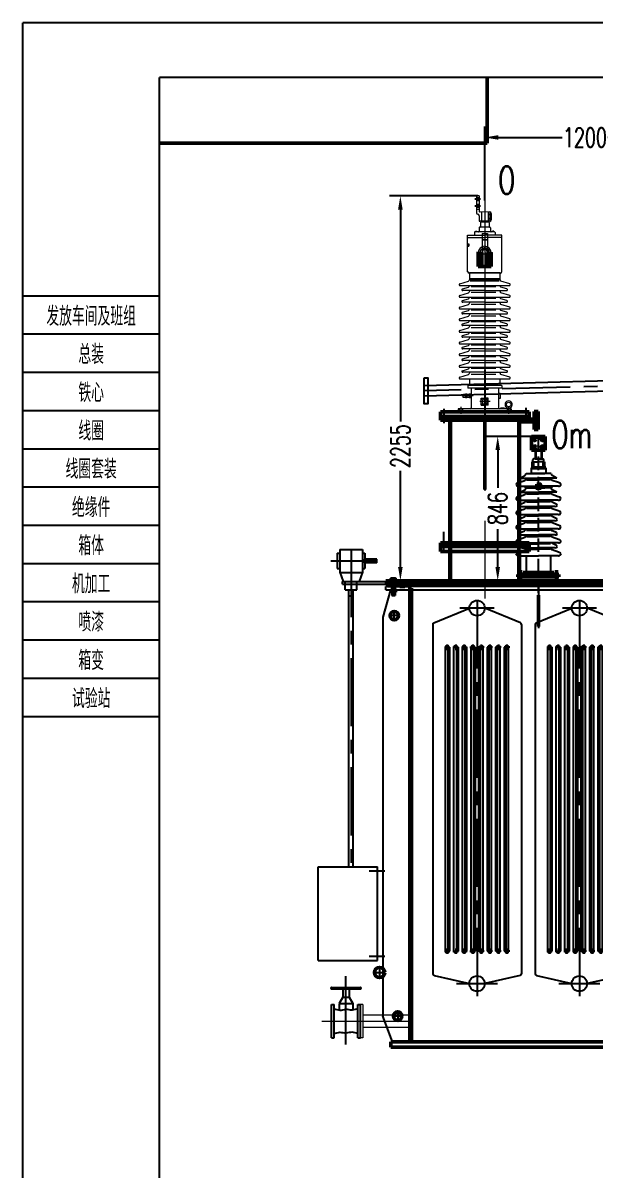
# Model space of a CAD drawing. Header units: millimetres. Extents: x -800 to 18208, y -320 to 13120.
# Drawn here: x -800 to 2553, y 6400 to 13120 of the extents above; entities that cross this region are included whole.
import ezdxf
from ezdxf.enums import TextEntityAlignment as Align

# ---------------------------------------------------------------- set-up
doc = ezdxf.new("R2010")
doc.units = ezdxf.units.MM
doc.header["$LTSCALE"] = 320
for name, pattern in [('ACAD_ISO02W100', [15, 12, -3]), ('CENTER', [2, 1.25, -0.25, 0.25, -0.25]), ('DASHED', [0.75, 0.5, -0.25]), ('DASHED2', [0.375, 0.25, -0.125])]:
    doc.linetypes.add(name, pattern=pattern)
for name, color, linetype, lineweight in [('0粗实线层', 7, 'Continuous', 50), ('1虚线层', 5, 'DASHED', 25), ('2中心线层', 1, 'CENTER', 25), ('4细实线层', 2, 'Continuous', 25), ('5文字层', 6, 'Continuous', 25), ('6标注层', 3, 'Continuous', 25), ('tablist', 3, 'Continuous', 25)]:
    doc.layers.add(name, color=color, linetype=linetype, lineweight=lineweight)
for name, color, linetype in [('1', 5, 'DASHED2'), ('1轮廓实线层', 7, 'Continuous'), ('2', 2, 'CENTER'), ('2细线层', 4, 'Continuous'), ('3中心线层', 1, 'CENTER'), ('5剖面线层', 2, 'Continuous'), ('INTE_TEXT', 6, 'Continuous'), ('图框层', 7, 'Continuous')]:
    doc.layers.add(name, color=color, linetype=linetype)
doc.styles.add('PC_TEXTSTYLE', font='txt.shx', dxfattribs={"width": 0.67, "bigfont": 'hztxt.shx'})
doc.styles.add('TH_GBDIM', font='txt.shx', dxfattribs={"width": 0.67, "bigfont": 'hztxt.shx'})
doc.dimstyles.new('TH_GBDIM', dxfattribs={"dimscale": 32, "dimtxt": 3.5, "dimasz": 2.5, "dimexe": 2, "dimexo": 0, "dimgap": 1.5, "dimtad": 0, "dimtoh": 1, "dimdec": 1, "dimdsep": 46, "dimtxsty": 'TH_GBDIM', "dimcen": 2.5, "dimclrd": 3, "dimclre": 3, "dimclrt": 6, "dimadec": 0, "dimazin": 2, "dimtfac": 0.714286, "dimtdec": 1, "dimtmove": 0, "dimatfit": 3, "dimfxl": 0, "dimtzin": 0, "dimlwd": -1, "dimlwe": -1, "dimarcsym": 0})
pattern_1 = [(135, (350.183, 11.9232), (2.245064, 2.245064), [])]
pattern_2 = [(225, (350.183, -65.9625), (2.245064, -2.245064), [])]

# ---------------------------------------------------------------- blocks, each defined once
blk = doc.blocks.new('A$C727134A5')
at = {"layer": '0粗实线层'}
blk.add_circle((22, -150), 25, dxfattribs=at)
at = {"layer": '2中心线层'}
for p, q in [((22, -181), (22, -119)), ((53, -150), (-9, -150))]:
    blk.add_line(p, q, dxfattribs=at)
blk = doc.blocks.new('A$C23A14FE6')
at = {"layer": '0粗实线层'}
blk.add_circle((30, 150), 25, dxfattribs=at)
at = {"layer": '2中心线层'}
for p, q in [((61, 150), (-1, 150)), ((30, 181), (30, 119))]:
    blk.add_line(p, q, dxfattribs=at)
blk = doc.blocks.new('A$C486A5D26')
at = {"layer": '5剖面线层'}
h = blk.add_hatch(dxfattribs=at)
h.set_pattern_fill('ANSI31', color=256, style=0)
h.set_pattern_definition(pattern_1)
h.paths.add_polyline_path([(-18.5, 2.2), (-17.7, 3), (-10.5, 3), (-10.5, 0), (-18.5, 0)])
h = blk.add_hatch(dxfattribs=at)
h.set_pattern_fill('ANSI31', color=256, style=0)
h.set_pattern_definition(pattern_1)
h.paths.add_polyline_path([(10.5, 3), (17.8, 3), (18.5, 2.2), (18.5, 0), (10.5, 0)])
h = blk.add_hatch(dxfattribs=at)
h.set_pattern_fill('ANSI31', color=256, style=0)
h.set_pattern_definition(pattern_2)
h.paths.add_polyline_path([(-18.5, -56.3), (-17.7, -57), (-10.5, -57), (-10.5, -54), (-18.5, -54)])
h = blk.add_hatch(dxfattribs=at)
h.set_pattern_fill('ANSI31', color=256, style=0)
h.set_pattern_definition(pattern_2)
h.paths.add_polyline_path([(10.5, -57), (17.8, -57), (18.5, -56.3), (18.5, -54), (10.5, -54)])
for p, q in [((-18.5, 2.2), (-17.7, 3)), ((-18.5, 0), (-18.5, 2.2)), ((-17.7, 3), (-10.5, 3)), ((-10.5, 3), (-10.5, 0)), ((10.5, 0), (10.5, 3)), ((10.5, 3), (17.8, 3)), ((17.8, 3), (18.5, 2.2)), ((18.5, 2.2), (18.5, 0)), ((-10.5, 0), (-18.5, 0)), ((-18.5, -54), (-18.5, -56.3)), ((-10.5, -54), (-18.5, -54)), ((-18.5, -56.3), (-17.7, -57)), ((-17.7, -57), (-10.5, -57)), ((-16.5, -57.8), (-16.5, -66.3)), ((12.4, -57), (-12.4, -57)), ((-10.5, -57), (-10.5, -54)), ((-8.2, -57.8), (-8.2, -66.3)), ((8.2, -57.8), (8.2, -66.3)), ((18.5, 0), (10.5, 0)), ((10.5, -54), (10.5, -57)), ((18.5, -54), (10.5, -54)), ((10.5, -57), (17.8, -57)), ((16.5, -66.3), (16.5, -57.8)), ((17.8, -57), (18.5, -56.3)), ((18.5, -56.3), (18.5, -54))]:
    blk.add_line(p, q)
at = {"color": 5}
for p, q in [((-12, -66), (-12, 0)), ((12, 0), (12, -66))]:
    blk.add_line(p, q, dxfattribs=at)
at = {"color": 1}
blk.add_line((0, 0), (0, -0.1), dxfattribs=at)
for centre, radius, start, end in [((-12.4, -68.7), 11.7, 69.3597, 110.6403), ((-12.4, -55.3), 11.7, 249.3597, 290.6403), ((0, -21.4), 45.6, 259.59546, 280.40454), ((12.4, -68.7), 11.7, 69.3597, 110.6403), ((12.4, -55.3), 11.7, 249.3597, 290.6403)]:
    blk.add_arc(centre, radius, start, end)
at = {"layer": '1轮廓实线层'}
for p, q in [((-17.7, 3), (-18.5, 2.2)), ((-18.5, 2.2), (-18.5, 0)), ((0, 3), (-17.7, 3)), ((-16.8, 3), (-16.8, 13.6)), ((16.8, 3), (-16.8, 3)), ((-12.6, 15.5), (0, 15.5)), ((-10.5, 3), (-10.5, 0)), ((-10, 0), (-10, -87)), ((-8.4, 3), (-8.4, 13.6)), ((0, 15.5), (12.6, 15.5)), ((0, 3), (17.8, 3)), ((8.4, 3), (8.4, 13.6)), ((10, 0), (10, -87)), ((10.5, 3), (10.5, 0)), ((16.8, 3), (16.8, 13.6)), ((17.8, 3), (18.5, 2.2)), ((18.5, 2.2), (18.5, 0)), ((-18.5, -54), (0, -54)), ((-18.5, -56.3), (-18.5, -54)), ((-17.7, -57), (-18.5, -56.3)), ((0, -57), (-17.7, -57)), ((-10.5, -57), (-10.5, -54)), ((10, -41), (-10, -41)), ((18.5, 0), (0, 0)), ((18.5, -54), (0, -54)), ((0, -57), (17.8, -57)), ((10.5, -57), (10.5, -54)), ((17.8, -57), (18.5, -56.3)), ((18.5, -56.3), (18.5, -54)), ((10, -87), (-10, -87))]:
    blk.add_line(p, q, dxfattribs=at)
for centre, radius, start, end in [((-12.6, 9.8), 5.62, 41.79628, 138.20372), ((0, -4.2), 19.7, 64.78321, 115.21679), ((12.6, 9.8), 5.62, 41.79628, 138.20372)]:
    blk.add_arc(centre, radius, start, end, dxfattribs=at)
at = {"layer": '2细线层'}
for p, q in [((-8, -41), (-8, -87)), ((8, -41), (8, -87))]:
    blk.add_line(p, q, dxfattribs=at)
at = {"layer": '3中心线层'}
for p, q in [((0, 19.6), (0, -87)), ((0, -59.1), (0, -52.2)), ((0, -55.9), (0, -65.1)), ((0, -57), (0, -67))]:
    blk.add_line(p, q, dxfattribs=at)
blk = doc.blocks.new('A$C48235003')
at = {"lineweight": 0}
for p, q in [((227.4, 2358), (211.3, 2358)), ((211.3, 2358), (211.3, 2257.8)), ((227.4, 2358), (227.4, 2268.2)), ((227.4, 2278), (211.3, 2278)), ((226.9, 2241.8), (226.9, 2213.7)), ((289.5, 2263.4), (232.4, 2263.2)), ((240.6, 2263.4), (240.6, 2208.7)), ((279.4, 2263.4), (279.4, 2208.7)), ((298.4, 2254.5), (298.4, 2217.5)), ((206.7, 2150.7), (214.3, 2150.7)), ((206.7, 2146.6), (206.7, 2150.7)), ((214.3, 2150.7), (214.3, 2146.6)), ((226.9, 2170.4), (226.9, 2150)), ((289.7, 2173.8), (230.3, 2173.8)), ((289.3, 2208.7), (231.9, 2208.7)), ((234.4, 2201.2), (234.4, 2177.2)), ((274.8, 2204.6), (237.8, 2204.6)), ((246.5, 2208.7), (246.5, 2204.6)), ((273.8, 2208.7), (273.8, 2204.6)), ((283, 2204.6), (274.8, 2204.6)), ((286.4, 2201.2), (286.4, 2177.2)), ((290.5, 2173.8), (289.7, 2173.8)), ((293.9, 2170.4), (293.9, 2150)), ((313.3, 2150.7), (305.7, 2150.7)), ((305.7, 2150.7), (305.7, 2146.6)), ((313.3, 2146.6), (313.3, 2150.7)), ((160, 1913.8), (160, 2128)), ((160, 2128), (261.1, 2128)), ((160, 2114.5), (261.1, 2114.5)), ((199.5, 2143.2), (199.5, 2128.6)), ((317.1, 2146.6), (202.9, 2146.6)), ((360, 2128), (261.1, 2128)), ((360, 2114.5), (261.1, 2114.5)), ((320.5, 2143.2), (320.5, 2128.6)), ((360, 1913.8), (360, 2128)), ((160.7, 2069.7), (169.6, 2069.7)), ((162.2, 2076.5), (167.6, 2076.5)), ((162.2, 2062.9), (167.6, 2062.9)), ((168.9, 1906), (260, 1906)), ((170.5, 1906), (170.5, 1866.5)), ((260, 1906), (170.5, 1906)), ((351.1, 1906), (260, 1906)), ((260, 1906), (346.6, 1906)), ((349.5, 1906), (349.5, 1866.4)), ((113.5, 1842.1), (164.9, 1858.8)), ((115, 1832.7), (405, 1832.7)), ((129.6, 1812.3), (164.9, 1823.8)), ((170.5, 1871.3), (170.5, 1866.5)), ((324.9, 1824.4), (181.5, 1824.4)), ((349.5, 1871.3), (349.5, 1866.5)), ((349.5, 1871.3), (349.5, 1866.5)), ((406.5, 1842.1), (355.1, 1858.8)), ((390.4, 1812.3), (355.1, 1823.8)), ((113.5, 1773.7), (164.9, 1790.5)), ((115, 1764.3), (405, 1764.3)), ((129.6, 1744), (164.9, 1755.5)), ((260, 1802.9), (131, 1802.9)), ((170.5, 1802.9), (170.5, 1798.1)), ((325.8, 1790.8), (181.5, 1790.8)), ((324.9, 1756), (181.5, 1756)), ((260, 1802.9), (389, 1802.9)), ((349.5, 1802.9), (349.5, 1798.1)), ((406.5, 1773.7), (355.1, 1790.5)), ((390.4, 1744), (355.1, 1755.5)), ((113.5, 1705.4), (164.9, 1722.1)), ((115, 1696), (405, 1696)), ((129.6, 1675.6), (164.9, 1687.1)), ((260, 1734.6), (131, 1734.6)), ((170.5, 1734.6), (170.5, 1729.7)), ((325.8, 1722.4), (181.5, 1722.4)), ((324.9, 1687.7), (181.5, 1687.7)), ((260, 1734.6), (389, 1734.6)), ((349.5, 1734.6), (349.5, 1729.7)), ((406.5, 1705.4), (355.1, 1722.1)), ((390.4, 1675.6), (355.1, 1687.1)), ((113.5, 1637), (164.9, 1653.7)), ((115, 1627.6), (405, 1627.6)), ((129.6, 1607.3), (164.9, 1618.8)), ((260, 1666.2), (131, 1666.2)), ((170.5, 1666.2), (170.5, 1661.4)), ((325.8, 1654), (181.5, 1654)), ((324.9, 1619.3), (181.5, 1619.3)), ((260, 1666.2), (389, 1666.2)), ((349.5, 1666.2), (349.5, 1661.4)), ((406.5, 1637), (355.1, 1653.7)), ((390.4, 1607.3), (355.1, 1618.8)), ((113.5, 1568.7), (164.9, 1585.4)), ((115, 1559.3), (405, 1559.3)), ((129.6, 1538.9), (164.9, 1550.4)), ((260, 1597.9), (131, 1597.9)), ((170.5, 1597.9), (170.5, 1593)), ((325.8, 1585.7), (181.5, 1585.7)), ((324.9, 1551), (181.5, 1551)), ((260, 1597.9), (389, 1597.9)), ((349.5, 1597.9), (349.5, 1593)), ((406.5, 1568.7), (355.1, 1585.4)), ((390.4, 1538.9), (355.1, 1550.4)), ((113.5, 1500.3), (164.9, 1517)), ((115, 1490.9), (405, 1490.9)), ((129.6, 1470.6), (164.9, 1482)), ((260, 1529.5), (131, 1529.5)), ((170.5, 1529.5), (170.5, 1524.7)), ((325.8, 1517.3), (181.5, 1517.3)), ((324.9, 1482.6), (181.5, 1482.6)), ((260, 1529.5), (389, 1529.5)), ((349.5, 1529.5), (349.5, 1524.7)), ((406.5, 1500.3), (355.1, 1517)), ((390.4, 1470.6), (355.1, 1482)), ((113.5, 1432), (164.9, 1448.7)), ((115, 1422.5), (405, 1422.5)), ((129.6, 1402.2), (164.9, 1413.7)), ((260, 1461.1), (131, 1461.1)), ((170.5, 1461.1), (170.5, 1456.3)), ((325.8, 1449), (181.5, 1449)), ((324.9, 1414.2), (181.5, 1414.2)), ((260, 1461.1), (389, 1461.1)), ((349.5, 1461.1), (349.5, 1456.3)), ((406.5, 1432), (355.1, 1448.7)), ((390.4, 1402.2), (355.1, 1413.7)), ((113.5, 1363.6), (164.9, 1380.3)), ((115, 1354.2), (405, 1354.2)), ((129.6, 1333.8), (164.9, 1345.3)), ((260, 1392.8), (131, 1392.8)), ((170.5, 1392.8), (170.5, 1388)), ((325.8, 1380.6), (181.5, 1380.6)), ((324.9, 1345.9), (181.5, 1345.9)), ((260, 1392.8), (389, 1392.8)), ((349.5, 1392.8), (349.5, 1388)), ((406.5, 1363.6), (355.1, 1380.3)), ((390.4, 1333.8), (355.1, 1345.3)), ((113.5, 1295.2), (164.9, 1311.9)), ((115, 1285.8), (405, 1285.8)), ((260, 1324.4), (131, 1324.4)), ((170.5, 1324.4), (170.5, 1319.6)), ((170.5, 1285.8), (170.5, 1246)), ((325.8, 1312.3), (181.5, 1312.3)), ((260, 1324.4), (389, 1324.4)), ((349.5, 1324.4), (349.5, 1319.6)), ((349.5, 1285.8), (349.5, 1246)), ((406.5, 1295.2), (355.1, 1311.9)), ((160.5, 1246), (160.5, 1231)), ((359.5, 1246), (160.5, 1246)), ((359.5, 1231), (160.5, 1231)), ((180.1, 1231), (180.1, 1116)), ((340, 1231), (340, 1116)), ((359.5, 1246), (359.5, 1231)), ((131.2, 1190.2), (131.2, 1181.2)), ((147, 1193.7), (134.7, 1193.7)), ((147, 1177.6), (134.7, 1177.6)), ((155.4, 1196.2), (147, 1196.2)), ((147, 1196.2), (147, 1174.8)), ((155.4, 1189.3), (147, 1189.3)), ((155.4, 1181.7), (147, 1181.7)), ((155.4, 1174.8), (147, 1174.8)), ((155.4, 1196.2), (155.4, 1174.8)), ((169.8, 1193.4), (155.4, 1193.4)), ((169.8, 1176.8), (155.4, 1176.8)), ((176.9, 1181.8), (169.7, 1182)), ((177, 1196.2), (169.8, 1196.2)), ((169.8, 1196.2), (169.8, 1174.8)), ((177, 1189), (169.8, 1189)), ((177, 1174.8), (169.8, 1174.8)), ((180.1, 1197), (177, 1197)), ((177, 1197), (177, 1173.9)), ((180.1, 1173.9), (177, 1173.9)), ((239.1, 1131.2), (239.1, 1173.4)), ((239.1, 1173.4), (260.2, 1173.4)), ((280.9, 1173.4), (259.8, 1173.4)), ((280.9, 1131.2), (280.9, 1173.4)), ((340, 1201), (340, 1171)), ((349.7, 1201), (340, 1201)), ((340, 1171), (340, 1171)), ((349.7, 1171), (340, 1171)), ((341.4, 1201), (341.4, 1171)), ((349.7, 1201), (349.7, 1171)), ((105, 1109.4), (105, 1094.6)), ((260, 1111), (106.6, 1111)), ((260, 1093), (106.6, 1093)), ((132.9, 1111), (126.8, 1111)), ((132.7, 1093), (126.8, 1093)), ((190, 1093), (190, 1091.4)), ((260, 1091.4), (190, 1091.4)), ((239.1, 1131.2), (260.2, 1131.2)), ((280.9, 1131.2), (259.8, 1131.2)), ((413.4, 1111), (260, 1111)), ((413.4, 1093), (260, 1093)), ((330, 1091.4), (260, 1091.4)), ((330, 1093), (330, 1091.4)), ((375.7, 1113.2), (351.6, 1113.2)), ((351.6, 1113.2), (351.6, 1111)), ((375.7, 1111), (375.7, 1113.2)), ((387.3, 1093), (393.2, 1093)), ((415, 1109.4), (415, 1094.6))]:
    blk.add_line(p, q, dxfattribs=at)
at = {"lineweight": 0, "ltscale": 0.3}
blk.add_line((167.6, 2076.5), (167.6, 2062.9), dxfattribs=at)
for p, q in [((222.5, 2025.6), (222.5, 1943.7)), ((243.6, 2025.6), (243.6, 1943.7)), ((276.5, 2025.6), (276.5, 1943.7)), ((297.6, 2025.6), (297.6, 1943.7)), ((222.5, 1943.7), (297.6, 1943.7)), ((174.1, 1866.5), (343.8, 1866.5)), ((0, 1093), (520, 1093)), ((0, 1065), (0, 1093)), ((520, 1065), (520, 1093)), ((550, 1095), (564, 1095)), ((550, 1095), (550, 990)), ((564, 1095), (564, 990)), ((574, 1095), (564, 1095)), ((574, 1095), (574, 990)), ((0, 1043), (0, 1065)), ((56, 1065), (0, 1065)), ((0, 1065), (413.8, 1065)), ((56, 1043), (0, 1043)), ((56, 1065), (56, 303)), ((520, 1043), (56, 1043)), ((260, 1065), (520, 1065)), ((260, 1065), (520, 1065)), ((550, 1035), (460, 1035)), ((464, 1065), (464, 325)), ((464, 1065), (464, 303)), ((520, 1065), (520, 1043)), ((550, 1050), (520, 1050)), ((550, 990), (564, 990)), ((574, 990), (564, 990)), ((0, 275), (0, 325)), ((0, 325), (56, 325)), ((0, 325), (520, 325)), ((520, 303), (0, 303)), ((520, 303), (0, 303)), ((56, 303), (56, 103)), ((464, 275), (464, 103)), ((520, 325), (520, 275))]:
    blk.add_line(p, q)
at = {"color": 1, "linetype": 'CENTER'}
blk.add_line((260, 637), (260, 1093), dxfattribs=at)
at = {"lineweight": 0, "ltscale": 2}
for p, q in [((388.4, 1114), (388.4, 1111)), ((411.6, 1114), (388.4, 1114)), ((411.5, 1114), (411.5, 1111))]:
    blk.add_line(p, q, dxfattribs=at)
at = {"color": 5}
for p, q in [((60, 1060), (60, 308)), ((460, 1060), (460, 308)), ((60, 298), (60, 103)), ((460, 298), (460, 103))]:
    blk.add_line(p, q, dxfattribs=at)
at = {"ltscale": 10}
blk.add_line((0, 275), (520, 275), dxfattribs=at)
at = {"lineweight": 0}
for centre, radius in [((289.5, 2248.7), 4.1), ((289.5, 2224.2), 4.1), ((289.5, 2248.7), 3.42), ((289.5, 2224.2), 3.42), ((232.8, 2025.6), 3.34), ((260, 2052.9), 3.39), ((287.2, 2025.6), 3.34), ((232.8, 1994.8), 3.34), ((232.8, 1958.2), 3.34), ((287.2, 1994.8), 3.34), ((287.2, 1958.2), 3.34), ((245.1, 1167.4), 1.81), ((274.9, 1167.4), 1.81), ((400.1, 1135.5), 13), ((245.1, 1137.3), 1.81), ((274.9, 1137.3), 1.81)]:
    blk.add_circle(centre, radius, dxfattribs=at)
for centre, radius, start, end in [((219.4, 2257.8), 8.04, 180, 270), ((232.4, 2268.2), 5, 180, 270.18706), ((289.5, 2254.5), 8.89, 0, 90), ((231.9, 2213.7), 5, 180, 270), ((230.3, 2170.4), 3.42, 90, 180), ((231, 2177.2), 3.42, 270, 0), ((237.8, 2201.2), 3.42, 90, 180), ((283, 2201.2), 3.42, 0, 90), ((289.8, 2177.2), 3.42, 180.02977, 267.80318), ((289.5, 2217.5), 8.89, 270, 0), ((290.5, 2170.4), 3.42, 0, 90), ((202.9, 2143.2), 3.42, 90, 180), ((223.5, 2150), 3.42, 270, 0), ((297.3, 2150), 3.42, 180, 270), ((317.1, 2143.2), 3.42, 0, 90), ((260.1, 2025.6), 37.6, 0, 180), ((260.1, 2025.6), 16.5, 0, 180), ((168, 1914), 8.04, 180, 270), ((352, 1914), 8.04, 270, 0), ((115, 1837.5), 4.83, 108, 280), ((162.4, 1866.5), 8.04, 288, 0), ((162.4, 1831.5), 8.04, 288, 0), ((357.6, 1866.5), 8.04, 180, 252), ((357.6, 1831.5), 8.04, 180, 252), ((405, 1837.5), 4.83, 260, 72), ((115, 1769.2), 4.83, 108, 280), ((131, 1807.8), 4.83, 108, 280), ((162.4, 1798.1), 8.04, 288, 0), ((162.4, 1763.1), 8.04, 288, 0), ((357.6, 1798.1), 8.04, 180, 252), ((357.6, 1763.1), 8.04, 180, 252), ((389, 1807.8), 4.83, 260, 72), ((405, 1769.2), 4.83, 260, 72), ((115, 1700.8), 4.83, 108, 280), ((131, 1739.4), 4.83, 108, 280), ((162.4, 1729.7), 8.04, 288, 0), ((162.4, 1694.8), 8.04, 288, 0), ((357.6, 1729.7), 8.04, 180, 252), ((357.6, 1694.8), 8.04, 180, 252), ((389, 1739.4), 4.83, 260, 72), ((405, 1700.8), 4.83, 260, 72), ((115, 1632.4), 4.83, 108, 280), ((131, 1671), 4.83, 108, 280), ((162.4, 1661.4), 8.04, 288, 0), ((162.4, 1626.4), 8.04, 288, 0), ((357.6, 1661.4), 8.04, 180, 252), ((357.6, 1626.4), 8.04, 180, 252), ((389, 1671), 4.83, 260, 72), ((405, 1632.4), 4.83, 260, 72), ((115, 1564.1), 4.83, 108, 280), ((131, 1602.7), 4.83, 108, 280), ((162.4, 1593), 8.04, 288, 0), ((162.4, 1558), 8.04, 288, 0), ((357.6, 1593), 8.04, 180, 252), ((357.6, 1558), 8.04, 180, 252), ((389, 1602.7), 4.83, 260, 72), ((405, 1564.1), 4.83, 260, 72), ((115, 1495.7), 4.83, 108, 280), ((131, 1534.3), 4.83, 108, 280), ((162.4, 1524.7), 8.04, 288, 0), ((162.4, 1489.7), 8.04, 288, 0), ((357.6, 1524.7), 8.04, 180, 252), ((357.6, 1489.7), 8.04, 180, 252), ((389, 1534.3), 4.83, 260, 72), ((405, 1495.7), 4.83, 260, 72), ((115, 1427.4), 4.83, 108, 280), ((131, 1466), 4.83, 108, 280), ((162.4, 1456.3), 8.04, 288, 0), ((162.4, 1421.3), 8.04, 288, 0), ((357.6, 1456.3), 8.04, 180, 252), ((357.6, 1421.3), 8.04, 180, 252), ((389, 1466), 4.83, 260, 72), ((405, 1427.4), 4.83, 260, 72), ((115, 1359), 4.83, 108, 280), ((131, 1397.6), 4.83, 108, 280), ((162.4, 1388), 8.04, 288, 0), ((162.4, 1353), 8.04, 288, 0), ((357.6, 1388), 8.04, 180, 252), ((357.6, 1353), 8.04, 180, 252), ((389, 1397.6), 4.83, 260, 72), ((405, 1359), 4.83, 260, 72), ((115, 1290.6), 4.83, 108, 280), ((131, 1329.3), 4.83, 108, 280), ((162.4, 1319.6), 8.04, 288, 0), ((357.6, 1319.6), 8.04, 180, 252), ((389, 1329.3), 4.83, 260, 72), ((405, 1290.6), 4.83, 260, 72), ((134.7, 1190.2), 3.56, 90, 180), ((134.7, 1181.2), 3.56, 180, 270), ((260.3, 1152.3), 15.1, 90.24214, 269.67976), ((259.7, 1152.3), 15.1, 270.32024, 89.75786), ((400.1, 1135.5), 21.2, 300.7645, 239.2355), ((106.6, 1109.4), 1.61, 90, 180), ((106.6, 1094.6), 1.61, 180, 270), ((175.1, 1116), 5, 270, 0), ((197.3, 1089.8), 1.61, 0, 90), ((322.7, 1089.8), 1.61, 90, 180), ((345, 1116), 5, 180, 270), ((387.5, 1114.3), 3.56, 0, 59.2355), ((412.8, 1114.3), 3.56, 120.7645, 180), ((413.4, 1109.4), 1.61, 0, 90), ((413.4, 1094.6), 1.61, 270, 0)]:
    blk.add_arc(centre, radius, start, end, dxfattribs=at)
at = {"lineweight": 0, "ltscale": 2}
blk.add_arc((218.9, 2241.8), 8.04, 0, 90, dxfattribs=at)
at = {"layer": '0粗实线层'}
for p, q in [((60, 1060), (56, 1060)), ((460, 1060), (464, 1060)), ((60, 308), (56, 308)), ((56, 298), (60, 298)), ((460, 308), (464, 308)), ((464, 298), (460, 298))]:
    blk.add_line(p, q, dxfattribs=at)
at = {"layer": '1'}
for p, q in [((460, 1060), (460, 325)), ((460, 275), (460, 103))]:
    blk.add_line(p, q, dxfattribs=at)
at = {"layer": '1虚线层', "ltscale": 3}
for p, q in [((227.4, 2345.2), (211.3, 2345.2)), ((227.4, 2330.7), (211.3, 2330.7)), ((227.4, 2305.2), (211.3, 2305.2)), ((227.4, 2290.7), (211.3, 2290.7))]:
    blk.add_line(p, q, dxfattribs=at)
at = {"layer": '1虚线层', "lineweight": 0, "ltscale": 3}
for p, q in [((244.5, 2137.5), (244.5, 2102.6)), ((244.5, 2137.5), (275.5, 2137.5)), ((244.5, 2102.6), (275.5, 2102.6)), ((244.5, 2100.2), (244.5, 2019.2)), ((244.5, 2100.2), (275.5, 2100.2)), ((246.2, 2102.6), (246.2, 2100.2)), ((273.8, 2102.6), (273.8, 2100.2)), ((275.5, 2137.5), (275.5, 2102.6)), ((275.5, 2100.2), (275.5, 2019.2)), ((244.5, 2019.2), (260, 2019.2)), ((246.5, 2048), (260, 2055.8)), ((273.5, 2048), (246.5, 2048)), ((246.5, 2048), (246.5, 2019.2)), ((273.5, 2048), (260, 2055.8)), ((275.5, 2019.2), (260, 2019.2)), ((273.5, 2048), (273.5, 2019.2))]:
    blk.add_line(p, q, dxfattribs=at)
at = {"layer": '2'}
for p, q in [((546, 1080), (579, 1080)), ((546, 1005), (580.6, 1005))]:
    blk.add_line(p, q, dxfattribs=at)
at = {"layer": '2中心线层', "lineweight": 0, "ltscale": 3}
for p, q in [((260, 2373.5), (260, 0)), ((289.5, 2248.7), (283.3, 2248.7)), ((289.5, 2224.2), (283.5, 2224.2)), ((289.5, 2263.4), (289.5, 2208.7)), ((289.5, 2248.7), (295, 2248.7)), ((289.5, 2224.2), (295.4, 2224.2)), ((247.5, 2025.6), (212, 2025.6)), ((272.4, 2025.6), (305.7, 2025.6)), ((247.5, 1994.8), (214.3, 1994.8)), ((247.8, 1958.2), (214.3, 1958.2)), ((272.4, 1994.8), (305.7, 1994.8)), ((273.5, 1958.2), (305.7, 1958.2)), ((191.7, 1185.5), (125.3, 1185.5)), ((291.9, 1153), (230.9, 1153)), ((111, 1111), (111, 1093)), ((120, 1121.3), (120, 1081.1)), ((129, 1111), (129, 1093)), ((391, 1111), (391, 1093)), ((400, 1121.3), (400, 1081.1)), ((409, 1111), (409, 1093))]:
    blk.add_line(p, q, dxfattribs=at)
at = {"layer": '2中心线层', "ltscale": 3}
for p, q in [((236, 2338), (202.8, 2338)), ((236, 2298), (202.8, 2298)), ((232.8, 2025.6), (232.8, 1943.7)), ((287.3, 2025.6), (287.3, 1943.7))]:
    blk.add_line(p, q, dxfattribs=at)
at = {"layer": '2中心线层'}
for p, q in [((20, 1110.3), (20, 1027)), ((500, 1116.1), (500, 1039.5)), ((20, 267.7), (20, 389.7)), ((500, 264.9), (500, 334.1))]:
    blk.add_line(p, q, dxfattribs=at)
at = {"layer": '2中心线层', "lineweight": 0, "ltscale": 3}
blk.add_arc((260.1, 2025.6), 27.2, 0, 180, dxfattribs=at)
at = {"layer": '3中心线层'}
for q in [(260, 631.5), (260, 686)]:
    blk.add_line((260, 1338.4), q, dxfattribs=at)
blk = doc.blocks.new('A$C5CA576C6')
at = {"layer": '0粗实线层'}
for p, q in [((92.1, 1123), (172.1, 1123)), ((92.1, 1123), (92.1, 1043)), ((172.1, 1123), (172.1, 1043)), ((92.1, 1043), (172.1, 1043)), ((100.1, 973.2), (100.1, 938)), ((164.1, 973.2), (164.1, 938)), ((89.3, 938), (175.8, 938)), ((59.1, 822.2), (59.1, 831.4)), ((205.2, 822.2), (205.6, 831.4))]:
    blk.add_line(p, q, dxfattribs=at)
at = {"layer": '0粗实线层', "color": 1}
for p, q in [((27.1, 339), (27.1, 285.5)), ((237.1, 339), (237.1, 285.5))]:
    blk.add_line(p, q, dxfattribs=at)
at = {"layer": '0粗实线层', "color": 0}
for p, q in [((12.1, 314), (12.1, 300)), ((252.1, 314), (12.1, 314)), ((12.1, 300), (252.1, 300)), ((42.8, 314), (42.8, 325)), ((42.8, 325), (132.1, 325)), ((221.5, 325), (132.1, 325)), ((221.5, 314), (221.5, 325)), ((252.1, 300), (252.1, 314))]:
    blk.add_line(p, q, dxfattribs=at)
at = {"layer": '0粗实线层', "color": 1, "linetype": 'CENTER'}
blk.add_line((132.1, 10), (132.1, 193.1), dxfattribs=at)
at = {"layer": '0粗实线层', "color": 5}
blk.add_lwpolyline([(121.7, 843), (143.8, 843), (143.8, 819.4), (121.7, 819.4)], close=True, dxfattribs=at)
at = {"layer": '0粗实线层'}
for centre in [(109.6, 1104.9), (154.6, 1104.9), (109.6, 1059.9), (154.6, 1059.9)]:
    blk.add_circle(centre, 7, dxfattribs=at)
at = {"layer": '1', "color": 1}
blk.add_line((132.1, 205.6), (132.1, 1172), dxfattribs=at)
at = {"layer": '2中心线层'}
for p, q in [((99.6, 1104.9), (119.6, 1104.9)), ((109.6, 1114.9), (109.6, 1094.9)), ((144.6, 1104.9), (164.6, 1104.9)), ((154.6, 1114.9), (154.6, 1094.9)), ((99.6, 1059.9), (119.6, 1059.9)), ((109.6, 1069.9), (109.6, 1049.9)), ((144.6, 1059.9), (164.6, 1059.9)), ((154.6, 1069.9), (154.6, 1049.9))]:
    blk.add_line(p, q, dxfattribs=at)
at = {"layer": '2中心线层', "color": 1}
blk.add_line((132.1, 280), (132.1, 0), dxfattribs=at)
at = {"layer": 'INTE_TEXT', "color": 0}
for p, q in [((113.3, 1043), (113.3, 1012.1)), ((113.3, 1012.1), (113.3, 991.2)), ((116.6, 1043), (116.6, 991.2)), ((148.1, 1043), (148.1, 991.2)), ((151.2, 1043), (151.2, 1012.1)), ((151.2, 1012.1), (151.2, 991.2)), ((100.1, 983.1), (100.1, 986)), ((100.1, 973.2), (100.1, 983.1)), ((103.4, 973.2), (100.1, 973.2)), ((103.4, 973.2), (132.1, 973.2)), ((113.3, 991.2), (105.3, 991.2)), ((113.3, 991.2), (151.2, 991.2)), ((151.2, 991.2), (113.3, 991.2)), ((160.8, 973.2), (132.1, 973.2)), ((151.2, 991.2), (158.9, 991.2)), ((160.8, 973.2), (164.1, 973.2)), ((164.1, 983.1), (164.1, 986)), ((164.1, 973.2), (164.1, 983.1)), ((25, 878.2), (51.8, 893.2)), ((25, 878.2), (132.5, 878.2)), ((59.4, 904.8), (71.7, 904.8)), ((71.7, 904.8), (132.9, 904.8)), ((89.3, 938), (89.3, 913.8)), ((89.3, 938), (89.3, 904.8)), ((89.3, 904.8), (96, 904.8)), ((132.5, 904.8), (96, 904.8)), ((193.3, 904.8), (132.1, 904.8)), ((132.5, 904.8), (169.1, 904.8)), ((240.1, 878.2), (132.5, 878.2)), ((175.8, 904.8), (169.1, 904.8)), ((175.8, 938), (175.8, 913.8)), ((175.8, 938), (175.8, 904.8)), ((205.6, 904.8), (193.3, 904.8)), ((240.1, 878.2), (213.2, 893.2)), ((8.3, 848.9), (16.4, 852.3)), ((16.4, 852.3), (53, 865.2)), ((16.4, 831.4), (58.2, 831.4)), ((24.6, 795.6), (51.4, 810.6)), ((58.2, 831.4), (132.5, 831.4)), ((59.1, 822.2), (71.3, 822.2)), ((62.6, 869.2), (132.5, 869.2)), ((71.3, 822.2), (132.5, 822.2)), ((71.7, 831.4), (132.9, 831.4)), ((88.9, 822.2), (95.6, 822.2)), ((132.1, 822.2), (95.6, 822.2)), ((192.9, 822.2), (131.8, 822.2)), ((193.3, 831.4), (132.1, 831.4)), ((132.1, 822.2), (168.7, 822.2)), ((202.4, 869.2), (132.5, 869.2)), ((206.9, 831.4), (132.5, 831.4)), ((175.4, 822.2), (168.7, 822.2)), ((205.2, 822.2), (192.9, 822.2)), ((205.6, 831.4), (193.3, 831.4)), ((248.6, 831.4), (206.9, 831.4)), ((248.6, 852.3), (212.1, 865.2)), ((239.7, 795.6), (212.9, 810.6)), ((256.7, 848.9), (248.6, 852.3)), ((7.9, 766.4), (16, 769.7)), ((16, 769.7), (52.6, 782.7)), ((16, 748.9), (57.8, 748.9)), ((24.6, 795.6), (132.1, 795.6)), ((41, 748.9), (57.8, 748.9)), ((42.2, 748.4), (59.1, 748.4)), ((57.8, 748.9), (132.1, 748.9)), ((59.1, 748.9), (71.3, 748.9)), ((62.2, 786.6), (132.1, 786.6)), ((62.2, 739.7), (132.1, 739.7)), ((71.3, 748.9), (132.5, 748.9)), ((192.9, 748.9), (131.8, 748.9)), ((239.7, 795.6), (132.1, 795.6)), ((202, 786.6), (132.1, 786.6)), ((206.5, 748.9), (132.1, 748.9)), ((202, 739.7), (132.1, 739.7)), ((205.2, 748.9), (192.9, 748.9)), ((222, 748.4), (205.2, 748.4)), ((223.3, 748.9), (206.5, 748.9)), ((248.2, 748.9), (206.5, 748.9)), ((248.2, 769.7), (211.7, 782.7)), ((256.4, 766.4), (248.2, 769.7)), ((7.9, 683), (16, 686.4)), ((16, 686.4), (52.6, 699.3)), ((27.5, 726), (51.4, 737.3)), ((34.5, 712.3), (132.1, 712.3)), ((62.2, 703.3), (132.1, 703.3)), ((229.8, 712.3), (132.1, 712.3)), ((202, 703.3), (132.1, 703.3)), ((248.2, 686.4), (211.7, 699.3)), ((236.8, 726), (212.9, 737.3)), ((256.4, 683), (248.2, 686.4)), ((16, 665.5), (57.8, 665.5)), ((16, 602.6), (52.6, 615.6)), ((27.5, 642.3), (51.4, 653.5)), ((34.5, 628.5), (132.1, 628.5)), ((41, 665.5), (57.8, 665.5)), ((42.2, 665.1), (59.1, 665.1)), ((57.8, 665.5), (132.1, 665.5)), ((61.7, 619.3), (131.7, 619.3)), ((62.5, 658.3), (132.1, 658.3)), ((206.5, 665.5), (132.1, 665.5)), ((201.8, 658.3), (132.1, 658.3)), ((229.8, 628.5), (132.1, 628.5)), ((202.5, 619.3), (132.5, 619.3)), ((222, 665.1), (205.2, 665.1)), ((223.3, 665.5), (206.5, 665.5)), ((248.2, 665.5), (206.5, 665.5)), ((248.2, 602.6), (211.7, 615.6)), ((236.8, 642.3), (212.9, 653.5)), ((7.9, 599.3), (16, 602.6)), ((16, 581.8), (57.8, 581.8)), ((27.1, 559), (51, 570.2)), ((34.1, 545.2), (131.8, 545.2)), ((41, 581.8), (57.8, 581.8)), ((57.8, 581.8), (132.1, 581.8)), ((61.8, 572.6), (131.8, 572.6)), ((61.9, 543.9), (131.8, 543.9)), ((206.5, 581.8), (132.1, 581.8)), ((202.4, 572.6), (132.5, 572.6)), ((230.1, 545.2), (132.5, 545.2)), ((202.4, 543.9), (132.5, 543.9)), ((223.3, 581.8), (206.5, 581.8)), ((248.2, 581.8), (206.5, 581.8)), ((237.1, 559), (213.2, 570.2)), ((256.4, 599.3), (248.2, 602.6)), ((7.5, 515.9), (15.6, 519.3)), ((15.6, 519.3), (52.2, 532.3)), ((15.6, 498.4), (57.4, 498.4)), ((26.8, 484.2), (50.6, 495.4)), ((33.8, 470.4), (131.4, 470.4)), ((40.6, 498.4), (57.4, 498.4)), ((57.4, 498.4), (131.8, 498.4)), ((61.5, 493.3), (131.4, 493.3)), ((61.9, 536.2), (131.8, 536.2)), ((202.4, 536.2), (132.5, 536.2)), ((206.9, 498.4), (132.5, 498.4)), ((202.8, 493.3), (132.9, 493.3)), ((230.5, 470.4), (132.9, 470.4)), ((248.6, 498.4), (206.9, 498.4)), ((223.7, 498.4), (206.9, 498.4)), ((248.6, 519.3), (212.1, 532.3)), ((237.5, 484.2), (213.6, 495.4)), ((256.7, 515.9), (248.6, 519.3)), ((7.1, 441.2), (15.3, 444.5)), ((15.3, 444.5), (51.8, 457.5)), ((15.3, 423.7), (132.1, 423.7)), ((60.9, 423.7), (60.9, 325)), ((61.5, 461.4), (131.4, 461.4)), ((249, 423.7), (132.1, 423.7)), ((202.8, 461.4), (132.9, 461.4)), ((203.4, 423.7), (203.4, 325)), ((249, 444.5), (212.4, 457.5)), ((257.1, 441.2), (249, 444.5))]:
    blk.add_line(p, q, dxfattribs=at)
for centre, radius, start, end in [((105.3, 986), 5.22, 90, 180), ((158.9, 986), 5.22, 0, 90), ((44.1, 906.6), 15.5, 299.90501, 353.30897), ((42.8, 878.4), 16.6, 307.63178, 359.35638), ((221, 906.6), 15.5, 186.69103, 240.09499), ((222.2, 878.4), 16.6, 180.64362, 232.36822), ((10.2, 839.5), 9.66, 101.28736, 159.22374), ((14.1, 844.2), 13, 185.94563, 280.31187), ((43.7, 824.1), 15.5, 299.90501, 353.30897), ((220.6, 824.1), 15.5, 186.69103, 240.09499), ((251, 844.2), 13, 259.68813, 354.05437), ((254.9, 839.5), 9.66, 20.77626, 78.71264), ((9.8, 756.9), 9.66, 101.28736, 159.22374), ((13.7, 761.7), 13, 185.94563, 280.31187), ((43.7, 750.7), 15.5, 299.90501, 353.30897), ((42.4, 795.8), 16.6, 307.63178, 359.35638), ((221.8, 795.8), 16.6, 180.64362, 232.36822), ((220.6, 750.7), 15.5, 186.69103, 240.09499), ((250.6, 761.7), 13, 259.68813, 354.05437), ((254.5, 756.9), 9.66, 20.77626, 78.71264), ((9.8, 673.6), 9.66, 101.28736, 159.22374), ((13.7, 678.3), 13, 185.94563, 280.31187), ((31.6, 718.7), 8.42, 118.99473, 172.16084), ((33.1, 722.4), 10.2, 194.67087, 277.95113), ((42.4, 712.5), 16.6, 307.63178, 359.35638), ((221.8, 712.5), 16.6, 180.64362, 232.36822), ((231.2, 722.4), 10.2, 262.04887, 345.32913), ((232.7, 718.7), 8.42, 7.83916, 61.00527), ((250.6, 678.3), 13, 259.68813, 354.05437), ((254.5, 673.6), 9.66, 20.77626, 78.71264), ((31.6, 634.9), 8.42, 118.99473, 172.16084), ((33.1, 638.6), 10.2, 194.67087, 277.95113), ((43.7, 666.9), 15.5, 299.90501, 353.30897), ((42.4, 628.7), 16.6, 307.63178, 359.35638), ((220.6, 666.9), 15.5, 186.69103, 240.09499), ((221.8, 628.7), 16.6, 180.64362, 232.36822), ((231.2, 638.6), 10.2, 262.04887, 345.32913), ((232.7, 634.9), 8.42, 7.83916, 61.00527), ((9.8, 589.8), 9.66, 101.28736, 159.22374), ((13.7, 594.6), 13, 185.94563, 280.31187), ((31.2, 551.6), 8.42, 118.99473, 172.16084), ((32.7, 555.3), 10.2, 194.67087, 277.95113), ((43.3, 583.6), 15.5, 299.90501, 353.30897), ((42.1, 545.4), 16.6, 307.63178, 359.35638), ((221, 583.6), 15.5, 186.69103, 240.09499), ((222.2, 545.4), 16.6, 180.64362, 232.36822), ((231.5, 555.3), 10.2, 262.04887, 345.32913), ((233, 551.6), 8.42, 7.83916, 61.00527), ((250.6, 594.6), 13, 259.68813, 354.05437), ((254.5, 589.8), 9.66, 20.77626, 78.71264), ((9.4, 506.5), 9.66, 101.28736, 159.22374), ((13.3, 511.2), 13, 185.94563, 280.31187), ((30.8, 476.8), 8.42, 118.99473, 172.16084), ((32.3, 480.5), 10.2, 194.67087, 277.95113), ((42.9, 508.8), 15.5, 299.90501, 318.07943), ((41.7, 470.6), 16.6, 307.63178, 359.35638), ((222.6, 470.6), 16.6, 180.64362, 232.36822), ((221.3, 508.8), 15.5, 221.92057, 240.09499), ((231.9, 480.5), 10.2, 262.04887, 345.32913), ((233.4, 476.8), 8.42, 7.83916, 61.00527), ((251, 511.2), 13, 259.68813, 354.05437), ((254.9, 506.5), 9.66, 20.77626, 78.71264), ((9, 431.7), 9.66, 101.28736, 159.22374), ((12.9, 436.5), 13, 185.94563, 280.31187), ((251.3, 436.5), 13, 259.68813, 354.05437), ((255.2, 431.7), 9.66, 20.77626, 78.71264)]:
    blk.add_arc(centre, radius, start, end, dxfattribs=at)
blk = doc.blocks.new('A$C10C53815')
for p, q in [((112, 1906), (112, 1816)), ((112, 1906), (126.5, 1906)), ((126.5, 1927.5), (259.5, 1927.5)), ((126.5, 1927.5), (126.5, 1906)), ((126.5, 1906), (126.5, 1794.5)), ((259.5, 1927.5), (259.5, 1906)), ((259.5, 1906), (259.5, 1794.5)), ((259.5, 1906), (274, 1906)), ((274, 1906), (274, 1816)), ((112, 1816), (126.5, 1816)), ((259.5, 1816), (274, 1816)), ((343, 1871), (274, 1871)), ((274, 1851), (274, 1871)), ((343, 1851), (274, 1851)), ((343, 1851), (343, 1871)), ((126.5, 1794.5), (145.5, 1741)), ((126.5, 1793), (259.5, 1793)), ((259.5, 1794.5), (240.5, 1741)), ((159, 1692.5), (159, 1741)), ((159, 1692.5), (227, 1692.5)), ((180.5, 70), (180.5, 1692.5)), ((205.5, 70), (205.5, 1692.5)), ((227, 1692.5), (227, 1741)), ((180.5, 1656), (205.5, 1656))]:
    blk.add_line(p, q)
at = {"color": 0}
blk.add_line((145.5, 1741), (240.5, 1741), dxfattribs=at)
at = {"layer": '2', "color": 1}
for p, q in [((298.8, 45), (390.7, 45)), ((298.8, -455), (390.7, -455))]:
    blk.add_line(p, q, dxfattribs=at)
at = {"layer": '2中心线层', "color": 1}
blk.add_line((193, 1932.6), (193, 70), dxfattribs=at)
at = {"layer": '2中心线层'}
blk.add_line((73.5, 1861), (343, 1861), dxfattribs=at)
at = {"layer": '4细实线层', "color": 0}
for p, q in [((0, -480), (0, 70)), ((0, 70), (348, 70)), ((348, -480), (348, 70)), ((0, -480), (348, -480))]:
    blk.add_line(p, q, dxfattribs=at)
at = {"layer": '6标注层', "color": 0}
for p, q in [((143, 1741), (396, 1741)), ((143, 1725), (143, 1741)), ((143, 1725), (396, 1725))]:
    blk.add_line(p, q, dxfattribs=at)
blk = doc.blocks.new('1')
for p, q in [((5399.2, 9227.8), (5608, 9314.6)), ((5906.9, 9227.8), (5698, 9314.6)), ((5393, 9218.5), (5393, 7171.5)), ((5913, 9218.5), (5913, 7171.5)), ((5467.7, 7305), (5467.7, 9085.1)), ((5517.7, 7305), (5517.7, 9085.1)), ((5567.7, 7305), (5567.7, 9085.1)), ((5617.7, 7305), (5617.7, 9085.1)), ((5688.3, 7305), (5688.3, 9085.1)), ((5738.3, 7305), (5738.3, 9085.1)), ((5788.3, 7305), (5788.3, 9085.1)), ((5838.3, 7305), (5838.3, 9085.1)), ((5400.8, 7161.8), (5608, 7114.6)), ((5905.3, 7161.8), (5698, 7114.6))]:
    blk.add_line(p, q)
for centre in [(5653, 9314.6), (5653, 7114.6)]:
    blk.add_circle(centre, 45)
at = {"linetype": 'ByBlock', "lineweight": 0}
blk.add_circle((5653, 7114.6), 45, dxfattribs=at)
blk.add_circle((5653, 7114.6), 45, dxfattribs=at)
at = {"lineweight": 0}
blk.add_circle((5653, 7114.6), 45, dxfattribs=at)
for centre, radius, start, end in [((5403, 9218.5), 10, 112.58038, 180), ((5903, 9218.5), 10, 0, 67.41962), ((5478, 9085.1), 10.3, 0, 180), ((5528, 9085.1), 10.3, 0, 180), ((5578, 9085.1), 10.3, 0, 180), ((5628, 9085.1), 10.3, 0, 180), ((5678, 9085.1), 10.3, 0, 180), ((5728, 9085.1), 10.3, 0, 180), ((5778, 9085.1), 10.3, 0, 180), ((5828, 9085.1), 10.3, 0, 180), ((5478, 7305), 10.3, 180, 0), ((5528, 7305), 10.3, 180, 0), ((5578, 7305), 10.3, 180, 0), ((5628, 7305), 10.3, 180, 0), ((5678, 7305), 10.3, 180, 0), ((5728, 7305), 10.3, 180, 0), ((5778, 7305), 10.3, 180, 0), ((5828, 7305), 10.3, 180, 0), ((5403, 7171.5), 10, 180, 257.18079), ((5903, 7171.5), 10, 282.81921, 0)]:
    blk.add_arc(centre, radius, start, end)
at = {"layer": '0粗实线层'}
for p, q in [((5488.3, 9085.1), (5488.3, 7305)), ((5538.3, 9085.1), (5538.3, 7305)), ((5588.3, 9085.1), (5588.3, 7305)), ((5638.3, 9085.1), (5638.3, 7305)), ((5667.7, 9085.1), (5667.7, 7305)), ((5717.7, 9085.1), (5717.7, 7305)), ((5767.7, 9085.1), (5767.7, 7305)), ((5817.7, 9085.1), (5817.7, 7305))]:
    blk.add_line(p, q, dxfattribs=at)
at = {"layer": '2中心线层'}
for p, q in [((5653, 9360.8), (5653, 7040.3)), ((5753, 9314.6), (5553, 9314.6)), ((5461.7, 9085.1), (5494.3, 9085.1)), ((5478, 9101.4), (5478, 9068.7)), ((5511.7, 9085.1), (5544.3, 9085.1)), ((5528, 9101.4), (5528, 9068.7)), ((5561.7, 9085.1), (5594.3, 9085.1)), ((5578, 9101.4), (5578, 9068.7)), ((5611.7, 9085.1), (5644.3, 9085.1)), ((5628, 9101.4), (5628, 9068.7)), ((5694.3, 9085.1), (5661.7, 9085.1)), ((5678, 9101.4), (5678, 9068.7)), ((5744.3, 9085.1), (5711.7, 9085.1)), ((5728, 9101.4), (5728, 9068.7)), ((5794.3, 9085.1), (5761.7, 9085.1)), ((5778, 9101.4), (5778, 9068.7)), ((5844.3, 9085.1), (5811.7, 9085.1)), ((5828, 9101.4), (5828, 9068.7)), ((5461.7, 7305), (5494.3, 7305)), ((5478, 7321.3), (5478, 7288.7)), ((5511.7, 7305), (5544.3, 7305)), ((5528, 7321.3), (5528, 7288.7)), ((5561.7, 7305), (5594.3, 7305)), ((5578, 7321.3), (5578, 7288.7)), ((5611.7, 7305), (5644.3, 7305)), ((5628, 7321.3), (5628, 7288.7)), ((5694.3, 7305), (5661.7, 7305)), ((5678, 7321.3), (5678, 7288.7)), ((5744.3, 7305), (5711.7, 7305)), ((5728, 7321.3), (5728, 7288.7)), ((5794.3, 7305), (5761.7, 7305)), ((5778, 7321.3), (5778, 7288.7)), ((5844.3, 7305), (5811.7, 7305)), ((5828, 7321.3), (5828, 7288.7)), ((5533, 7114.6), (5773, 7114.6)), ((5542.1, 7114.6), (5758, 7114.6))]:
    blk.add_line(p, q, dxfattribs=at)
at = {"layer": '3中心线层', "color": 1, "lineweight": 0}
blk.add_line((5533, 7114.6), (5773, 7114.6), dxfattribs=at)
blk.add_line((5533, 7114.6), (5773, 7114.6), dxfattribs=at)
blk.add_line((5533, 7114.6), (5773, 7114.6), dxfattribs=at)
blk = doc.blocks.new('*D102')
at = {"color": 3}
for p, q in [((1906.4, 12079.1), (1906.4, 12513.2)), ((3081.4, 12144.7), (3081.4, 12513.2)), ((1986.4, 12449.2), (2359.6, 12449.2)), ((3001.4, 12449.2), (2628.3, 12449.2))]:
    blk.add_line(p, q, dxfattribs=at)
for points in [[(1986.4, 12462.6), (1986.4, 12435.9), (1906.4, 12449.2)], [(3001.4, 12462.6), (3001.4, 12435.9), (3081.4, 12449.2)]]:
    blk.add_solid(points, dxfattribs=at)
at = {"layer": 'Defpoints', "color": 0}
for p in [(3081.4, 12449.2), (3081.4, 12144.7), (1906.4, 12079.1)]:
    blk.add_point(p, dxfattribs=at)
at = {"color": 6, "insert": (2493.9, 12449.2), "char_height": 112, "attachment_point": 5, "style": 'TH_GBDIM'}
blk.add_mtext('1200{}{}', dxfattribs=at)
blk = doc.blocks.new('*D108')
at = {"color": 3}
for p, q in [((2193.9, 10698.1), (1918.6, 10698.1)), ((1982.6, 10618.1), (1982.6, 10396.2)), ((1982.6, 9932.1), (1982.6, 10153.9)), ((2050.2, 9852.1), (1918.6, 9852.1))]:
    blk.add_line(p, q, dxfattribs=at)
for points in [[(1969.3, 10618.1), (1996, 10618.1), (1982.6, 10698.1)], [(1969.3, 9932.1), (1996, 9932.1), (1982.6, 9852.1)]]:
    blk.add_solid(points, dxfattribs=at)
at = {"layer": 'Defpoints', "color": 0}
for p in [(2193.9, 10698.1), (1982.6, 9852.1), (2050.2, 9852.1)]:
    blk.add_point(p, dxfattribs=at)
at = {"color": 6, "insert": (1982.6, 10275.1), "char_height": 112, "attachment_point": 5, "rotation": 90, "style": 'TH_GBDIM'}
blk.add_mtext('846', dxfattribs=at)
blk = doc.blocks.new('*D109')
at = {"color": 3}
for p, q in [((1865.8, 12107.1), (1348.2, 12107.1)), ((1412.2, 12027.1), (1412.2, 10785.3)), ((1412.2, 9932.1), (1412.2, 10496.7)), ((1787.8, 9852.1), (1348.2, 9852.1))]:
    blk.add_line(p, q, dxfattribs=at)
for points in [[(1398.8, 12027.1), (1425.5, 12027.1), (1412.2, 12107.1)], [(1398.8, 9932.1), (1425.5, 9932.1), (1412.2, 9852.1)]]:
    blk.add_solid(points, dxfattribs=at)
at = {"layer": 'Defpoints', "color": 0}
for p in [(1865.8, 12107.1), (1412.2, 9852.1), (1787.8, 9852.1)]:
    blk.add_point(p, dxfattribs=at)
at = {"color": 6, "insert": (1412.2, 10641), "char_height": 112, "attachment_point": 5, "rotation": 90, "style": 'TH_GBDIM'}
blk.add_mtext('2255', dxfattribs=at)
blk = doc.blocks.new('PC_TYDH_BLOCK')
at = {"layer": '0粗实线层', "linetype": 'Continuous'}
for p in [(60, 0), (0, -12)]:
    blk.add_line(p, (60, -12), dxfattribs=at)
at = {"layer": 'tablist'}
for p, q in [((0, -40), (-25, -40)), ((0, -47), (-25, -47)), ((0, -54), (-25, -54)), ((0, -61), (-25, -61)), ((0, -68), (-25, -68)), ((0, -75), (-25, -75)), ((0, -82), (-25, -82)), ((0, -89), (-25, -89)), ((0, -96), (-25, -96)), ((0, -103), (-25, -103)), ((0, -110), (-25, -110)), ((0, -117), (-25, -117))]:
    blk.add_line(p, q, dxfattribs=at)
at = {"layer": '5文字层', "style": 'PC_TEXTSTYLE', "width": 0.67}
for s, p in [('发放车间及班组', (-12.5, -43.5)), ('总装', (-12.5, -50.5)), ('铁心', (-12.5, -57.5)), ('线圈', (-12.5, -64.5)), ('线圈套装', (-12.5, -71.5)), ('绝缘件', (-12.5, -78.5)), ('箱体', (-12.5, -85.5)), ('机加工', (-12.5, -92.5)), ('喷漆', (-12.5, -99.5)), ('箱变', (-12.5, -106.5)), ('试验站', (-12.5, -113.5))]:
    blk.add_text(s, height=3.5, dxfattribs=at).set_placement(p, align=Align.MIDDLE)
at = {"layer": '5文字层', "style": 'PC_TEXTSTYLE', "width": 1.815486}
blk.add_attdef('图样代号', text='', height=7, rotation=180, dxfattribs=at).set_placement((58.24, -2.4), (2.35, -2.4), align=Align.FIT)

msp = doc.modelspace()

# ---------------------------------------------------------------- linework, layer by layer
for p, q in [((6245.51, 11117.09), (1551.11, 10994.16)), ((6247.08, 11057.11), (1551.11, 10934.14)), ((1326.44, 9832.1), (1326.44, 9852.07)), ((1326.44, 9798.1), (1326.44, 9818.1)), ((6596.44, 9818.1), (1326.44, 9818.1)), ((1336.44, 9830.1), (1348.44, 9830.1)), ((1336.44, 9818.1), (1336.44, 9830.1)), ((1336.45, 9818.1), (1468.44, 9818.1)), ((1348.44, 9818.1), (1348.44, 9830.1)), ((1358.45, 9832.1), (1480.45, 9832.1)), ((1378.44, 9832.1), (1480.44, 9832.1)), ((1378.45, 9832.1), (1480.45, 9832.1)), ((1394.44, 9828.1), (1404.44, 9828.1)), ((1394.44, 9818.1), (1394.44, 9828.1)), ((1404.44, 9818.1), (1404.44, 9828.1)), ((1444.44, 9830.1), (1456.44, 9830.1)), ((1444.44, 9818.1), (1444.44, 9830.1)), ((1456.44, 9818.1), (1456.44, 9830.1)), ((1354.43, 9798.1), (1308.43, 9638.05)), ((1326.44, 9798.1), (6596.44, 9798.1)), ((1308.43, 9638.05), (1308.44, 7302.11)), ((1009.08, 7470.05), (1177.7, 7470.05)), ((1009.08, 7460.67), (1177.7, 7460.67)), ((1075.28, 7460.67), (1075.28, 7413.12)), ((1111.5, 7460.67), (1111.5, 7413.12)), ((1075.28, 7413.12), (1052.51, 7376.63)), ((1075.28, 7413.12), (1111.5, 7413.12)), ((1111.5, 7413.12), (1134.27, 7376.63)), ((1008.34, 7174.55), (1008.34, 7369.55)), ((1008.34, 7369.55), (1023.44, 7369.55)), ((1023.44, 7174.55), (1023.44, 7369.55)), ((1052.51, 7376.63), (1052.51, 7337.84)), ((1052.51, 7376.63), (1134.27, 7376.63)), ((1134.27, 7376.63), (1134.27, 7337.84)), ((1163.34, 7174.55), (1163.34, 7369.55)), ((1163.34, 7369.55), (1178.44, 7369.55)), ((1178.44, 7174.55), (1178.44, 7369.55)), ((1366.44, 7152.1), (1308.44, 7302.11)), ((1008.34, 7174.55), (1023.44, 7174.55)), ((1163.34, 7174.55), (1178.44, 7174.55))]:
    msp.add_line(p, q)
at = {"linetype": 'ByBlock', "lineweight": 0}
for p, q in [((1191.24, 7369.55), (1178.44, 7369.55)), ((1178.44, 7369.55), (1178.44, 7174.6)), ((1191.24, 7369.55), (1191.24, 7174.55)), ((1191.24, 7174.55), (1178.44, 7174.55))]:
    msp.add_line(p, q, dxfattribs=at)
msp.add_lwpolyline([(1551.11, 11041.37), (1572.28, 11041.37), (1572.28, 10888.04), (1551.11, 10888.04)], close=True)
for centre, start, end in [((1009.08, 7465.36), 90, 270), ((1177.7, 7465.36), 270, 90)]:
    msp.add_arc(centre, 4.69, start, end)
for points, start_tangent, end_tangent in [([(1023.44, 7341.44), (1057.68, 7337.06), (1093.39, 7341.75)], (0.9529864, 0.3030129), (0.9997187, 0.0237193)), ([(1163.34, 7341.44), (1129.1, 7337.06), (1093.39, 7341.75)], (-0.9529864, 0.3030129), (-0.9997187, 0.0237193)), ([(1023.44, 7202.65), (1057.68, 7207.03), (1093.39, 7202.34)], (0.9529864, -0.3030129), (0.9997187, -0.0237193)), ([(1163.34, 7202.65), (1129.1, 7207.03), (1093.39, 7202.34)], (-0.9529864, -0.3030129), (-0.9997187, -0.0237193))]:
    msp.add_spline(points, degree=3, dxfattribs=dict(start_tangent=start_tangent, end_tangent=end_tangent))
at = {"layer": '0粗实线层'}
for p, q in [((1326.44, 9852.1), (6246.44, 9852.1)), ((1326.44, 9832.1), (6246.44, 9832.1)), ((1438.94, 9838.13), (1408.94, 9838.13)), ((1408.94, 9838.13), (1408.94, 9818.13)), ((1408.94, 9818.13), (1438.94, 9818.13)), ((1438.94, 9818.13), (1438.94, 9838.13)), ((1468.44, 9788.1), (1468.44, 9818.1)), ((6596.44, 9852.1), (1676.44, 9852.1)), ((6596.44, 9832.1), (1676.44, 9832.1)), ((1468.44, 9808.1), (1476.44, 9808.1)), ((1356.44, 7152.1), (6216.44, 7152.1)), ((1356.44, 7120.1), (1356.44, 7152.1)), ((6566.44, 7152.1), (1706.44, 7152.1)), ((1356.44, 7120.1), (6216.44, 7120.1)), ((6566.44, 7120.1), (1706.44, 7120.1))]:
    msp.add_line(p, q, dxfattribs=at)
at = {"layer": '0粗实线层', "color": 0}
msp.add_line((1468.44, 9808.1), (1468.44, 7152.1), dxfattribs=at)
at = {"layer": '0粗实线层', "color": 6}
msp.add_line((1476.44, 9808.1), (1476.44, 7152.1), dxfattribs=at)
at = {"layer": '0粗实线层'}
msp.add_circle((1290.44, 7557.1), 30, dxfattribs=at)
at = {"layer": '1虚线层', "color": 5, "lineweight": 0}
for p, q in [((1478.44, 7308.1), (1320.44, 7308.1)), ((1478.44, 7236.1), (1341.88, 7236.1))]:
    msp.add_line(p, q, dxfattribs=at)
at = {"layer": '2中心线层'}
for p, q in [((6246.3, 11087.1), (1551.11, 10964.15)), ((1257.44, 7557.1), (1323.44, 7557.1)), ((1290.44, 7590.1), (1290.44, 7524.1))]:
    msp.add_line(p, q, dxfattribs=at)
at = {"layer": '2中心线层', "color": 1, "linetype": 'ACAD_ISO02W100', "lineweight": 0}
msp.add_line((952.68, 7272.1), (1478.44, 7272.1), dxfattribs=at)
at = {"layer": '3中心线层'}
msp.add_line((1093.39, 7135.05), (1093.39, 7579.35), dxfattribs=at)
at = {"layer": '4细实线层', "color": 0, "lineweight": 0}
for p, q in [((1320.44, 7308.1), (1191.24, 7308.1)), ((1341.88, 7236.1), (1191.24, 7236.1))]:
    msp.add_line(p, q, dxfattribs=at)
at = {"layer": 'tablist'}
for p in [(-800, -320), (18208, 13120)]:
    msp.add_line(p, (-800, 13120), dxfattribs=at)
at = {"layer": '图框层'}
for p in [(0, 0), (17888, 12800)]:
    msp.add_line(p, (0, 12800), dxfattribs=at)

# ---------------------------------------------------------------- block references
msp.add_blockref('A$C10C53815', (930.44, 8107.1))
at = {"color": 0, "xscale": -1}
msp.add_blockref('A$C486A5D26', (1371.45, 9852.1), dxfattribs=at)
at = {"layer": '0粗实线层'}
for name, p in [('A$C48235003', (1646.44, 9749.12)), ('A$C5CA576C6', (2089.3, 9575.1)), ('A$C727134A5', (1354.43, 9798.08)), ('A$C23A14FE6', (1366.44, 7152.08))]:
    msp.add_blockref(name, p, dxfattribs=at)
at = {"layer": '4细实线层'}
for p in [(-3791.6, 377.42), (-3191.6, 377.42)]:
    msp.add_blockref('1', p, dxfattribs=at)
at = {"layer": '图框层', "xscale": 32, "yscale": 32, "zscale": 32}
msp.add_blockref('PC_TYDH_BLOCK', (0, 12800), dxfattribs=at)

# ---------------------------------------------------------------- texts
at = {"layer": '5文字层', "style": 'PC_TEXTSTYLE', "width": 0.667}
for s, p in [('O', (1985.16, 12119.16)), ('Om', (2297.5, 10628.79))]:
    msp.add_text(s, height=160, dxfattribs=at).set_placement(p)

# ---------------------------------------------------------------- dimensions: what is measured, and where the dimension line sits
dim = msp.add_linear_dim(base=(3081.44, 12449.25), p1=(1906.44, 12079.1), p2=(3081.44, 12144.65), text='1200{}{}', dimstyle='TH_GBDIM', override={"dimgap": 1.5, "dimtad": 0, "dimjust": 0, "dimdec": 1, "dimlfac": 1, "dimse1": 0, "dimse2": 0, "dimsd1": 0, "dimsd2": 0})
dim.commit()
dim.dimension.update_dxf_attribs({"geometry": '*D102', "text_midpoint": (2493.94, 12449.25)})
dim = msp.add_linear_dim(base=(1412.16, 9852.1), p1=(1865.82, 12107.1), p2=(1787.77, 9852.1), angle=90, dimstyle='TH_GBDIM')
dim.commit()
dim.dimension.update_dxf_attribs({"geometry": '*D109', "text_midpoint": (1412.16, 10641.03), "dimtype": 160})
dim = msp.add_linear_dim(base=(1982.63, 9852.1), p1=(2193.87, 10698.08), p2=(2050.25, 9852.1), angle=90, dimstyle='TH_GBDIM')
dim.commit()
dim.dimension.update_dxf_attribs({"geometry": '*D108', "text_midpoint": (1982.63, 10275.09)})

doc.saveas('drawing.dxf')
